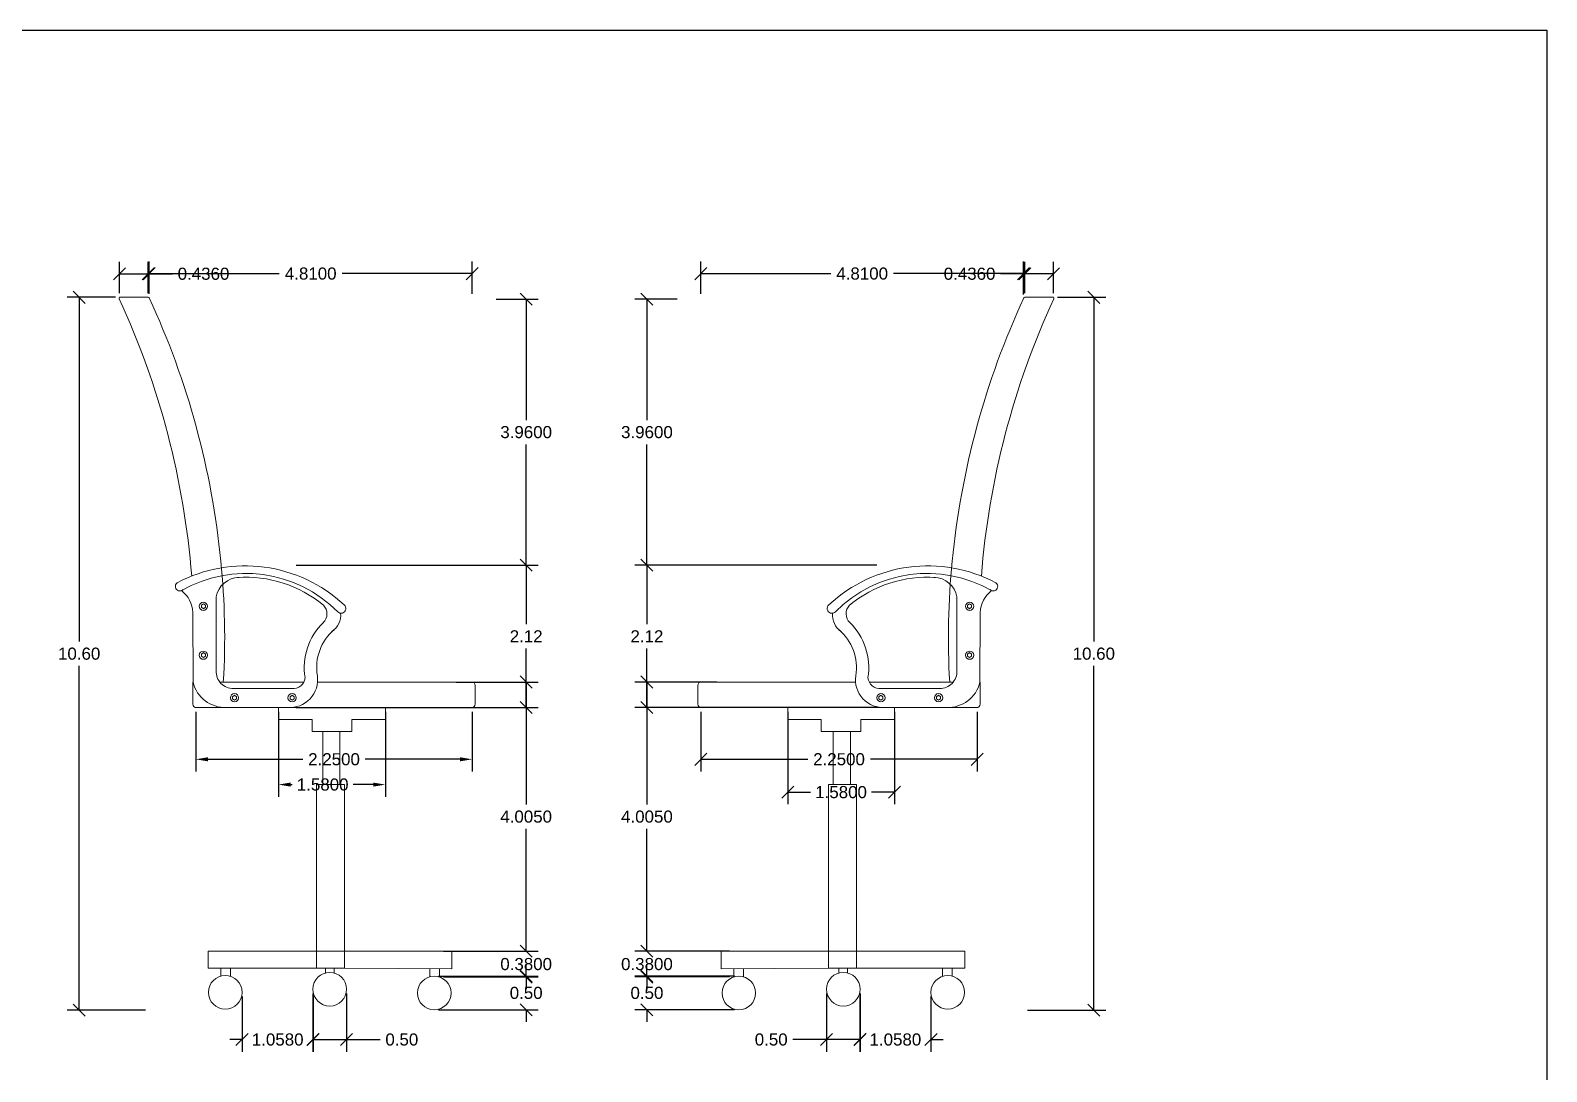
# Model space of a CAD drawing. Header units: centimetres. Extents: x -239 to 1959, y -161 to 626.
# Drawn here: x 189.23 to 211.78, y 610.51 to 625.99 of the extents above; entities that cross this region are included whole.
import ezdxf

# ---------------------------------------------------------------- set-up
doc = ezdxf.new("R2010")
doc.units = ezdxf.units.CM
doc.header["$MEASUREMENT"] = 0
for name, color, linetype, lineweight in [('dettagli', 4, 'Continuous', 13), ('linee prospetti', 1, 'Continuous', 18), ('quote', 7, 'Continuous', 5)]:
    doc.layers.add(name, color=color, linetype=linetype, lineweight=lineweight)
doc.styles.get("Standard").update_dxf_attribs({"font": 'Arial.ttf'})
doc.dimstyles.get("Standard").update_dxf_attribs({"dimtxt": 0.18, "dimasz": 0.18, "dimexe": 0.18, "dimexo": 0.0625, "dimgap": 0.09, "dimtad": 0, "dimtih": 1, "dimtoh": 1, "dimdec": 4, "dimzin": 0, "dimdsep": 46, "dimtxsty": 'Standard', "dimcen": 0.09, "dimadec": 0, "dimazin": 0, "dimtfac": 1, "dimtdec": 4, "dimtofl": 0, "dimtmove": 0, "dimatfit": 3, "dimfxl": 1, "dimtolj": 1, "dimtzin": 0, "dimarcsym": 0})

# ---------------------------------------------------------------- blocks, each defined once
blk = doc.blocks.new('_Oblique')
at = {"color": 0, "linetype": 'ByBlock', "lineweight": -2}
blk.add_line((-0.5, -0.5), (0.5, 0.5), dxfattribs=at)
blk = doc.blocks.new('*D476')
at = {"color": 0, "lineweight": -2, "transparency": 16777216}
for p, q in [((192.377, 611.623), (192.377, 610.803)), ((193.436, 611.623), (193.436, 610.803)), ((192.377, 610.983), (192.197, 610.983)), ((193.436, 610.983), (193.616, 610.983))]:
    blk.add_line(p, q, dxfattribs=at)
at = {"layer": 'Defpoints', "color": 0, "transparency": 16777216}
for p in [(192.377, 611.685), (193.436, 611.685), (193.436, 610.983)]:
    blk.add_point(p, dxfattribs=at)
at = {"color": 0, "lineweight": -2, "transparency": 16777216, "xscale": 0.18, "yscale": 0.18, "zscale": 0.18}
blk.add_blockref('_Oblique', (192.377, 610.983), dxfattribs=at)
at = {"color": 0, "lineweight": -2, "transparency": 16777216, "xscale": 0.18, "yscale": 0.18, "zscale": 0.18, "rotation": 180}
blk.add_blockref('_Oblique', (193.436, 610.983), dxfattribs=at)
at = {"color": 0, "transparency": 16777216, "insert": (192.907, 610.983), "char_height": 0.18, "attachment_point": 5}
blk.add_mtext('\\A1;1.0580', dxfattribs=at)
blk = doc.blocks.new('*D477')
at = {"color": 0, "lineweight": -2, "transparency": 16777216}
for p, q in [((193.431, 611.67), (193.431, 610.803)), ((193.931, 611.67), (193.931, 610.803)), ((193.431, 610.983), (193.931, 610.983)), ((193.931, 610.983), (194.431, 610.983))]:
    blk.add_line(p, q, dxfattribs=at)
at = {"layer": 'Defpoints', "color": 0, "transparency": 16777216}
for p in [(193.431, 611.732), (193.931, 611.732), (193.931, 610.983)]:
    blk.add_point(p, dxfattribs=at)
at = {"color": 0, "lineweight": -2, "transparency": 16777216, "xscale": 0.18, "yscale": 0.18, "zscale": 0.18, "rotation": 180}
blk.add_blockref('_Oblique', (193.431, 610.983), dxfattribs=at)
at = {"color": 0, "lineweight": -2, "transparency": 16777216, "xscale": 0.18, "yscale": 0.18, "zscale": 0.18}
blk.add_blockref('_Oblique', (193.931, 610.983), dxfattribs=at)
at = {"color": 0, "transparency": 16777216, "insert": (194.753, 610.983), "char_height": 0.18, "attachment_point": 5}
blk.add_mtext('\\A1;0.50', dxfattribs=at)
blk = doc.blocks.new('*D481')
at = {"color": 0, "lineweight": -2, "transparency": 16777216}
for p, q in [((190.556, 622.084), (190.556, 622.551)), ((190.556, 622.371), (190.982, 622.371)), ((190.982, 622.084), (190.982, 622.551)), ((190.982, 622.371), (191.342, 622.371))]:
    blk.add_line(p, q, dxfattribs=at)
at = {"layer": 'Defpoints', "color": 0, "transparency": 16777216}
for p in [(190.982, 622.371), (190.556, 622.022), (190.982, 622.022)]:
    blk.add_point(p, dxfattribs=at)
at = {"color": 0, "lineweight": -2, "transparency": 16777216, "xscale": 0.18, "yscale": 0.18, "zscale": 0.18, "rotation": 180}
blk.add_blockref('_Oblique', (190.556, 622.371), dxfattribs=at)
at = {"color": 0, "lineweight": -2, "transparency": 16777216, "xscale": 0.18, "yscale": 0.18, "zscale": 0.18}
blk.add_blockref('_Oblique', (190.982, 622.371), dxfattribs=at)
at = {"color": 0, "transparency": 16777216, "insert": (191.804, 622.371), "char_height": 0.18, "attachment_point": 5}
blk.add_mtext('\\A1;0.4360', dxfattribs=at)
blk = doc.blocks.new('*D482')
at = {"color": 0, "lineweight": -2, "transparency": 16777216}
for p, q in [((190.997, 622.075), (190.997, 622.554)), ((190.997, 622.374), (192.931, 622.374)), ((195.799, 622.374), (193.865, 622.374)), ((195.799, 622.075), (195.799, 622.554))]:
    blk.add_line(p, q, dxfattribs=at)
at = {"layer": 'Defpoints', "color": 0, "transparency": 16777216}
for p in [(195.799, 622.374), (190.997, 622.013), (195.799, 622.013)]:
    blk.add_point(p, dxfattribs=at)
at = {"color": 0, "lineweight": -2, "transparency": 16777216, "xscale": 0.18, "yscale": 0.18, "zscale": 0.18, "rotation": 180}
blk.add_blockref('_Oblique', (190.997, 622.374), dxfattribs=at)
at = {"color": 0, "lineweight": -2, "transparency": 16777216, "xscale": 0.18, "yscale": 0.18, "zscale": 0.18}
blk.add_blockref('_Oblique', (195.799, 622.374), dxfattribs=at)
at = {"color": 0, "transparency": 16777216, "insert": (193.398, 622.374), "char_height": 0.18, "attachment_point": 5}
blk.add_mtext('\\A1;4.8100', dxfattribs=at)
blk = doc.blocks.new('*D483')
at = {"color": 0, "lineweight": -2, "transparency": 16777216}
for p, q in [((191.69, 615.859), (191.69, 614.971)), ((195.8, 615.859), (195.8, 614.971)), ((191.87, 615.151), (193.279, 615.151)), ((195.62, 615.151), (194.21, 615.151))]:
    blk.add_line(p, q, dxfattribs=at)
at = {"color": 0, "transparency": 16777216}
for points in [[(191.87, 615.181), (191.87, 615.121), (191.69, 615.151)], [(195.62, 615.181), (195.62, 615.121), (195.8, 615.151)]]:
    blk.add_solid(points, dxfattribs=at)
at = {"layer": 'Defpoints', "color": 0, "transparency": 16777216}
for p in [(191.69, 615.922), (195.8, 615.922), (195.8, 615.151)]:
    blk.add_point(p, dxfattribs=at)
at = {"color": 0, "transparency": 16777216, "insert": (193.745, 615.151), "char_height": 0.18, "attachment_point": 5}
blk.add_mtext('\\A1;2.2500', dxfattribs=at)
blk = doc.blocks.new('*D484')
at = {"color": 0, "lineweight": -2, "transparency": 16777216}
for p, q in [((192.921, 615.859), (192.921, 614.595)), ((194.508, 615.859), (194.508, 614.595)), ((193.101, 614.775), (193.121, 614.775)), ((194.328, 614.775), (194.031, 614.775))]:
    blk.add_line(p, q, dxfattribs=at)
at = {"color": 0, "transparency": 16777216}
for points in [[(193.101, 614.805), (193.101, 614.745), (192.921, 614.775)], [(194.328, 614.805), (194.328, 614.745), (194.508, 614.775)]]:
    blk.add_solid(points, dxfattribs=at)
at = {"layer": 'Defpoints', "color": 0, "transparency": 16777216}
for p in [(192.921, 615.922), (194.508, 615.922), (194.508, 614.775)]:
    blk.add_point(p, dxfattribs=at)
at = {"color": 0, "transparency": 16777216, "insert": (193.576, 614.775), "char_height": 0.18, "attachment_point": 5}
blk.add_mtext('\\A1;1.5800', dxfattribs=at)
blk = doc.blocks.new('*D478')
at = {"color": 0, "lineweight": -2, "transparency": 16777216}
for p, q in [((190.493, 622.022), (189.775, 622.022)), ((189.955, 622.022), (189.955, 616.902)), ((189.955, 611.42), (189.955, 616.539)), ((190.943, 611.42), (189.775, 611.42))]:
    blk.add_line(p, q, dxfattribs=at)
at = {"layer": 'Defpoints', "color": 0, "transparency": 16777216}
for p in [(190.556, 622.022), (189.955, 611.42), (191.005, 611.42)]:
    blk.add_point(p, dxfattribs=at)
at = {"color": 0, "lineweight": -2, "transparency": 16777216, "xscale": 0.18, "yscale": 0.18, "zscale": 0.18}
for p, rotation in [((189.955, 622.022), 90), ((189.955, 611.42), 270)]:
    blk.add_blockref('_Oblique', p, dxfattribs=dict(at, rotation=rotation))
at = {"color": 0, "transparency": 16777216, "insert": (189.955, 616.721), "char_height": 0.18, "attachment_point": 5}
blk.add_mtext('\\A1;10.60', dxfattribs=at)
blk = doc.blocks.new('*D479')
at = {"color": 0, "lineweight": -2, "transparency": 16777216}
for p, q in [((196.602, 611.926), (196.602, 612.106)), ((195.297, 611.926), (196.782, 611.926)), ((195.297, 611.426), (196.782, 611.426)), ((196.602, 611.426), (196.602, 611.246))]:
    blk.add_line(p, q, dxfattribs=at)
at = {"layer": 'Defpoints', "color": 0, "transparency": 16777216}
for p in [(195.235, 611.926), (196.602, 611.926), (195.235, 611.426)]:
    blk.add_point(p, dxfattribs=at)
at = {"color": 0, "lineweight": -2, "transparency": 16777216, "xscale": 0.18, "yscale": 0.18, "zscale": 0.18}
for p, rotation in [((196.602, 611.926), 270), ((196.602, 611.426), 90)]:
    blk.add_blockref('_Oblique', p, dxfattribs=dict(at, rotation=rotation))
at = {"color": 0, "transparency": 16777216, "insert": (196.602, 611.676), "char_height": 0.18, "attachment_point": 5}
blk.add_mtext('\\A1;0.50', dxfattribs=at)
blk = doc.blocks.new('*D485')
at = {"color": 0, "lineweight": -2, "transparency": 16777216}
for p, q in [((196.602, 612.296), (196.602, 612.476)), ((195.374, 612.296), (196.782, 612.296)), ((195.374, 611.914), (196.782, 611.914)), ((196.602, 611.914), (196.602, 611.734))]:
    blk.add_line(p, q, dxfattribs=at)
at = {"layer": 'Defpoints', "color": 0, "transparency": 16777216}
for p in [(195.311, 612.296), (196.602, 612.296), (195.311, 611.914)]:
    blk.add_point(p, dxfattribs=at)
at = {"color": 0, "lineweight": -2, "transparency": 16777216, "xscale": 0.18, "yscale": 0.18, "zscale": 0.18}
for p, rotation in [((196.602, 612.296), 270), ((196.602, 611.914), 90)]:
    blk.add_blockref('_Oblique', p, dxfattribs=dict(at, rotation=rotation))
at = {"color": 0, "transparency": 16777216, "insert": (196.602, 612.105), "char_height": 0.18, "attachment_point": 5}
blk.add_mtext('\\A1;0.3800', dxfattribs=at)
blk = doc.blocks.new('*D486')
at = {"color": 0, "lineweight": -2, "transparency": 16777216}
for p, q in [((195.562, 616.3), (196.782, 616.3)), ((196.602, 616.3), (196.602, 614.479)), ((196.602, 612.296), (196.602, 614.117)), ((195.562, 612.296), (196.782, 612.296))]:
    blk.add_line(p, q, dxfattribs=at)
at = {"layer": 'Defpoints', "color": 0, "transparency": 16777216}
for p in [(195.499, 616.3), (196.602, 616.3), (195.499, 612.296)]:
    blk.add_point(p, dxfattribs=at)
at = {"color": 0, "lineweight": -2, "transparency": 16777216, "xscale": 0.18, "yscale": 0.18, "zscale": 0.18}
for p, rotation in [((196.602, 616.3), 90), ((196.602, 612.296), 270)]:
    blk.add_blockref('_Oblique', p, dxfattribs=dict(at, rotation=rotation))
at = {"color": 0, "transparency": 16777216, "insert": (196.602, 614.298), "char_height": 0.18, "attachment_point": 5}
blk.add_mtext('\\A1;4.0050', dxfattribs=at)
blk = doc.blocks.new('*D487')
at = {"color": 0, "lineweight": -2, "transparency": 16777216}
for p, q in [((193.181, 618.038), (196.782, 618.038)), ((196.602, 618.038), (196.602, 617.16)), ((196.602, 615.922), (196.602, 616.8)), ((193.181, 615.922), (196.782, 615.922))]:
    blk.add_line(p, q, dxfattribs=at)
at = {"layer": 'Defpoints', "color": 0, "transparency": 16777216}
for p in [(193.118, 618.038), (196.602, 618.038), (193.118, 615.922)]:
    blk.add_point(p, dxfattribs=at)
at = {"color": 0, "lineweight": -2, "transparency": 16777216, "xscale": 0.18, "yscale": 0.18, "zscale": 0.18}
for p, rotation in [((196.602, 618.038), 90), ((196.602, 615.922), 270)]:
    blk.add_blockref('_Oblique', p, dxfattribs=dict(at, rotation=rotation))
at = {"color": 0, "transparency": 16777216, "insert": (196.602, 616.98), "char_height": 0.18, "attachment_point": 5}
blk.add_mtext('\\A1;2.12', dxfattribs=at)
blk = doc.blocks.new('*D480')
at = {"color": 0, "lineweight": -2, "transparency": 16777216}
for p, q in [((196.154, 621.994), (196.782, 621.994)), ((196.602, 621.994), (196.602, 620.197)), ((196.602, 618.038), (196.602, 619.834)), ((196.664, 618.038), (196.782, 618.038))]:
    blk.add_line(p, q, dxfattribs=at)
at = {"layer": 'Defpoints', "color": 0, "transparency": 16777216}
for p in [(196.091, 621.994), (196.602, 621.994), (196.602, 618.038)]:
    blk.add_point(p, dxfattribs=at)
at = {"color": 0, "lineweight": -2, "transparency": 16777216, "xscale": 0.18, "yscale": 0.18, "zscale": 0.18}
for p, rotation in [((196.602, 621.994), 90), ((196.602, 618.038), 270)]:
    blk.add_blockref('_Oblique', p, dxfattribs=dict(at, rotation=rotation))
at = {"color": 0, "transparency": 16777216, "insert": (196.602, 620.016), "char_height": 0.18, "attachment_point": 5}
blk.add_mtext('\\A1;3.9600', dxfattribs=at)
blk = doc.blocks.new('*D488')
at = {"color": 0, "lineweight": -2, "transparency": 16777216}
for p, q in [((201.564, 611.623), (201.564, 610.803)), ((202.622, 611.623), (202.622, 610.803)), ((201.564, 610.983), (201.384, 610.983)), ((202.622, 610.983), (202.802, 610.983))]:
    blk.add_line(p, q, dxfattribs=at)
at = {"layer": 'Defpoints', "color": 0, "transparency": 16777216}
for p in [(201.564, 611.685), (202.622, 611.685), (201.564, 610.983)]:
    blk.add_point(p, dxfattribs=at)
at = {"color": 0, "lineweight": -2, "transparency": 16777216, "xscale": 0.18, "yscale": 0.18, "zscale": 0.18}
blk.add_blockref('_Oblique', (201.564, 610.983), dxfattribs=at)
at = {"color": 0, "lineweight": -2, "transparency": 16777216, "xscale": 0.18, "yscale": 0.18, "zscale": 0.18, "rotation": 180}
blk.add_blockref('_Oblique', (202.622, 610.983), dxfattribs=at)
at = {"color": 0, "transparency": 16777216, "insert": (202.093, 610.983), "char_height": 0.18, "attachment_point": 5}
blk.add_mtext('\\A1;1.0580', dxfattribs=at)
blk = doc.blocks.new('*D489')
at = {"color": 0, "lineweight": -2, "transparency": 16777216}
for p, q in [((201.068, 611.67), (201.068, 610.803)), ((201.568, 611.67), (201.568, 610.803)), ((201.068, 610.983), (200.568, 610.983)), ((201.568, 610.983), (201.068, 610.983))]:
    blk.add_line(p, q, dxfattribs=at)
at = {"layer": 'Defpoints', "color": 0, "transparency": 16777216}
for p in [(201.068, 611.732), (201.568, 611.732), (201.068, 610.983)]:
    blk.add_point(p, dxfattribs=at)
at = {"color": 0, "lineweight": -2, "transparency": 16777216, "xscale": 0.18, "yscale": 0.18, "zscale": 0.18, "rotation": 180}
blk.add_blockref('_Oblique', (201.068, 610.983), dxfattribs=at)
at = {"color": 0, "lineweight": -2, "transparency": 16777216, "xscale": 0.18, "yscale": 0.18, "zscale": 0.18}
blk.add_blockref('_Oblique', (201.568, 610.983), dxfattribs=at)
at = {"color": 0, "transparency": 16777216, "insert": (200.246, 610.983), "char_height": 0.18, "attachment_point": 5}
blk.add_mtext('\\A1;0.50', dxfattribs=at)
blk = doc.blocks.new('*D493')
at = {"color": 0, "lineweight": -2, "transparency": 16777216}
for p, q in [((204.018, 622.371), (203.658, 622.371)), ((204.018, 622.084), (204.018, 622.551)), ((204.444, 622.371), (204.018, 622.371)), ((204.444, 622.084), (204.444, 622.551))]:
    blk.add_line(p, q, dxfattribs=at)
at = {"layer": 'Defpoints', "color": 0, "transparency": 16777216}
for p in [(204.018, 622.371), (204.018, 622.022), (204.444, 622.022)]:
    blk.add_point(p, dxfattribs=at)
at = {"color": 0, "lineweight": -2, "transparency": 16777216, "xscale": 0.18, "yscale": 0.18, "zscale": 0.18, "rotation": 180}
blk.add_blockref('_Oblique', (204.018, 622.371), dxfattribs=at)
at = {"color": 0, "lineweight": -2, "transparency": 16777216, "xscale": 0.18, "yscale": 0.18, "zscale": 0.18}
blk.add_blockref('_Oblique', (204.444, 622.371), dxfattribs=at)
at = {"color": 0, "transparency": 16777216, "insert": (203.196, 622.371), "char_height": 0.18, "attachment_point": 5}
blk.add_mtext('\\A1;0.4360', dxfattribs=at)
blk = doc.blocks.new('*D494')
at = {"color": 0, "lineweight": -2, "transparency": 16777216}
for p, q in [((199.201, 622.075), (199.201, 622.554)), ((199.201, 622.374), (201.132, 622.374)), ((203.997, 622.374), (202.066, 622.374)), ((203.997, 622.061), (203.997, 622.554))]:
    blk.add_line(p, q, dxfattribs=at)
at = {"layer": 'Defpoints', "color": 0, "transparency": 16777216}
for p in [(199.201, 622.374), (199.201, 622.013), (203.997, 621.999)]:
    blk.add_point(p, dxfattribs=at)
at = {"color": 0, "lineweight": -2, "transparency": 16777216, "xscale": 0.18, "yscale": 0.18, "zscale": 0.18, "rotation": 180}
blk.add_blockref('_Oblique', (199.201, 622.374), dxfattribs=at)
at = {"color": 0, "lineweight": -2, "transparency": 16777216, "xscale": 0.18, "yscale": 0.18, "zscale": 0.18}
blk.add_blockref('_Oblique', (203.997, 622.374), dxfattribs=at)
at = {"color": 0, "transparency": 16777216, "insert": (201.599, 622.374), "char_height": 0.18, "attachment_point": 5}
blk.add_mtext('\\A1;4.8100', dxfattribs=at)
blk = doc.blocks.new('*D495')
at = {"color": 0, "lineweight": -2, "transparency": 16777216}
for p, q in [((199.2, 615.859), (199.2, 614.971)), ((203.31, 615.859), (203.31, 614.971)), ((199.2, 615.151), (200.789, 615.151)), ((203.31, 615.151), (201.721, 615.151))]:
    blk.add_line(p, q, dxfattribs=at)
at = {"layer": 'Defpoints', "color": 0, "transparency": 16777216}
for p in [(199.2, 615.922), (203.31, 615.922), (199.2, 615.151)]:
    blk.add_point(p, dxfattribs=at)
at = {"color": 0, "lineweight": -2, "transparency": 16777216, "xscale": 0.18, "yscale": 0.18, "zscale": 0.18, "rotation": 180}
blk.add_blockref('_Oblique', (199.2, 615.151), dxfattribs=at)
at = {"color": 0, "lineweight": -2, "transparency": 16777216, "xscale": 0.18, "yscale": 0.18, "zscale": 0.18}
blk.add_blockref('_Oblique', (203.31, 615.151), dxfattribs=at)
at = {"color": 0, "transparency": 16777216, "insert": (201.255, 615.151), "char_height": 0.18, "attachment_point": 5}
blk.add_mtext('\\A1;2.2500', dxfattribs=at)
blk = doc.blocks.new('*D496')
at = {"color": 0, "lineweight": -2, "transparency": 16777216}
for p, q in [((200.492, 615.859), (200.492, 614.482)), ((202.078, 615.859), (202.078, 614.482)), ((200.492, 614.662), (200.83, 614.662)), ((202.078, 614.662), (201.739, 614.662))]:
    blk.add_line(p, q, dxfattribs=at)
at = {"layer": 'Defpoints', "color": 0, "transparency": 16777216}
for p in [(200.492, 615.922), (202.078, 615.922), (200.492, 614.662)]:
    blk.add_point(p, dxfattribs=at)
at = {"color": 0, "lineweight": -2, "transparency": 16777216, "xscale": 0.18, "yscale": 0.18, "zscale": 0.18, "rotation": 180}
blk.add_blockref('_Oblique', (200.492, 614.662), dxfattribs=at)
at = {"color": 0, "lineweight": -2, "transparency": 16777216, "xscale": 0.18, "yscale": 0.18, "zscale": 0.18}
blk.add_blockref('_Oblique', (202.078, 614.662), dxfattribs=at)
at = {"color": 0, "transparency": 16777216, "insert": (201.285, 614.662), "char_height": 0.18, "attachment_point": 5}
blk.add_mtext('\\A1;1.5800', dxfattribs=at)
blk = doc.blocks.new('*D490')
at = {"layer": 'Defpoints', "color": 0, "transparency": 16777216}
for p in [(204.444, 622.022), (203.995, 611.42), (205.044, 611.42)]:
    blk.add_point(p, dxfattribs=at)
at = {"layer": 'quote', "color": 0, "lineweight": -2, "transparency": 16777216}
for p, q in [((204.506, 622.022), (205.224, 622.022)), ((205.044, 622.022), (205.044, 616.902)), ((205.044, 611.42), (205.044, 616.539)), ((204.057, 611.42), (205.224, 611.42))]:
    blk.add_line(p, q, dxfattribs=at)
at = {"layer": 'quote', "color": 0, "lineweight": -2, "transparency": 16777216, "xscale": 0.18, "yscale": 0.18, "zscale": 0.18}
for p, rotation in [((205.044, 622.022), 90), ((205.044, 611.42), 270)]:
    blk.add_blockref('_Oblique', p, dxfattribs=dict(at, rotation=rotation))
at = {"layer": 'quote', "color": 0, "transparency": 16777216, "insert": (205.044, 616.721), "char_height": 0.18, "attachment_point": 5}
blk.add_mtext('\\A1;10.60', dxfattribs=at)
blk = doc.blocks.new('*D491')
at = {"color": 0, "lineweight": -2, "transparency": 16777216}
for p, q in [((198.398, 611.926), (198.398, 612.106)), ((199.702, 611.926), (198.218, 611.926)), ((199.702, 611.426), (198.218, 611.426)), ((198.398, 611.426), (198.398, 611.246))]:
    blk.add_line(p, q, dxfattribs=at)
at = {"layer": 'Defpoints', "color": 0, "transparency": 16777216}
for p in [(198.398, 611.926), (199.765, 611.926), (199.765, 611.426)]:
    blk.add_point(p, dxfattribs=at)
at = {"color": 0, "lineweight": -2, "transparency": 16777216, "xscale": 0.18, "yscale": 0.18, "zscale": 0.18}
for p, rotation in [((198.398, 611.926), 270), ((198.398, 611.426), 90)]:
    blk.add_blockref('_Oblique', p, dxfattribs=dict(at, rotation=rotation))
at = {"color": 0, "transparency": 16777216, "insert": (198.398, 611.676), "char_height": 0.18, "attachment_point": 5}
blk.add_mtext('\\A1;0.50', dxfattribs=at)
blk = doc.blocks.new('*D497')
at = {"color": 0, "lineweight": -2, "transparency": 16777216}
for p, q in [((198.398, 612.296), (198.398, 612.476)), ((199.626, 612.296), (198.218, 612.296)), ((199.626, 611.914), (198.218, 611.914)), ((198.398, 611.914), (198.398, 611.734))]:
    blk.add_line(p, q, dxfattribs=at)
at = {"layer": 'Defpoints', "color": 0, "transparency": 16777216}
for p in [(198.398, 612.296), (199.688, 612.296), (199.688, 611.914)]:
    blk.add_point(p, dxfattribs=at)
at = {"color": 0, "lineweight": -2, "transparency": 16777216, "xscale": 0.18, "yscale": 0.18, "zscale": 0.18}
for p, rotation in [((198.398, 612.296), 270), ((198.398, 611.914), 90)]:
    blk.add_blockref('_Oblique', p, dxfattribs=dict(at, rotation=rotation))
at = {"color": 0, "transparency": 16777216, "insert": (198.398, 612.105), "char_height": 0.18, "attachment_point": 5}
blk.add_mtext('\\A1;0.3800', dxfattribs=at)
blk = doc.blocks.new('*D498')
at = {"color": 0, "lineweight": -2, "transparency": 16777216}
for p, q in [((199.438, 616.3), (198.218, 616.3)), ((198.398, 616.3), (198.398, 614.479)), ((198.398, 612.296), (198.398, 614.117)), ((199.438, 612.296), (198.218, 612.296))]:
    blk.add_line(p, q, dxfattribs=at)
at = {"layer": 'Defpoints', "color": 0, "transparency": 16777216}
for p in [(198.398, 616.3), (199.5, 616.3), (199.5, 612.296)]:
    blk.add_point(p, dxfattribs=at)
at = {"color": 0, "lineweight": -2, "transparency": 16777216, "xscale": 0.18, "yscale": 0.18, "zscale": 0.18}
for p, rotation in [((198.398, 616.3), 90), ((198.398, 612.296), 270)]:
    blk.add_blockref('_Oblique', p, dxfattribs=dict(at, rotation=rotation))
at = {"color": 0, "transparency": 16777216, "insert": (198.398, 614.298), "char_height": 0.18, "attachment_point": 5}
blk.add_mtext('\\A1;4.0050', dxfattribs=at)
blk = doc.blocks.new('*D499')
at = {"color": 0, "lineweight": -2, "transparency": 16777216}
for p, q in [((201.819, 618.038), (198.218, 618.038)), ((198.398, 618.038), (198.398, 617.16)), ((198.398, 615.922), (198.398, 616.8)), ((201.819, 615.922), (198.218, 615.922))]:
    blk.add_line(p, q, dxfattribs=at)
at = {"layer": 'Defpoints', "color": 0, "transparency": 16777216}
for p in [(198.398, 618.038), (201.881, 618.038), (201.881, 615.922)]:
    blk.add_point(p, dxfattribs=at)
at = {"color": 0, "lineweight": -2, "transparency": 16777216, "xscale": 0.18, "yscale": 0.18, "zscale": 0.18}
for p, rotation in [((198.398, 618.038), 90), ((198.398, 615.922), 270)]:
    blk.add_blockref('_Oblique', p, dxfattribs=dict(at, rotation=rotation))
at = {"color": 0, "transparency": 16777216, "insert": (198.398, 616.98), "char_height": 0.18, "attachment_point": 5}
blk.add_mtext('\\A1;2.12', dxfattribs=at)
blk = doc.blocks.new('*D492')
at = {"color": 0, "lineweight": -2, "transparency": 16777216}
for p, q in [((198.846, 621.994), (198.218, 621.994)), ((198.398, 621.994), (198.398, 620.197)), ((198.398, 618.038), (198.398, 619.834)), ((198.335, 618.038), (198.218, 618.038))]:
    blk.add_line(p, q, dxfattribs=at)
at = {"layer": 'Defpoints', "color": 0, "transparency": 16777216}
for p in [(198.398, 621.994), (198.908, 621.994), (198.398, 618.038)]:
    blk.add_point(p, dxfattribs=at)
at = {"color": 0, "lineweight": -2, "transparency": 16777216, "xscale": 0.18, "yscale": 0.18, "zscale": 0.18}
for p, rotation in [((198.398, 621.994), 90), ((198.398, 618.038), 270)]:
    blk.add_blockref('_Oblique', p, dxfattribs=dict(at, rotation=rotation))
at = {"color": 0, "transparency": 16777216, "insert": (198.398, 620.016), "char_height": 0.18, "attachment_point": 5}
blk.add_mtext('\\A1;3.9600', dxfattribs=at)

msp = doc.modelspace()

# ---------------------------------------------------------------- linework, layer by layer
at = {"color": 3}
msp.add_lwpolyline([(169.77807, 596.2922), (169.77807, 625.9922), (211.77807, 625.9922), (211.77807, 596.2922)], close=True, dxfattribs=at)
at = {"layer": 'dettagli'}
for points in [[(191.77291, 617.44273), (191.80291, 617.46523), (191.83291, 617.44273), (191.83291, 617.41273), (191.80291, 617.39023), (191.77291, 617.41273), (191.77291, 617.44273)], [(203.22665, 617.44273), (203.19665, 617.46523), (203.16665, 617.44273), (203.16665, 617.41273), (203.19665, 617.39023), (203.22665, 617.41273), (203.22665, 617.44273)], [(191.77291, 616.71684), (191.80291, 616.73934), (191.83291, 616.71684), (191.83291, 616.68684), (191.80291, 616.66434), (191.77291, 616.68684), (191.77291, 616.71684)], [(203.22665, 616.71684), (203.19665, 616.73934), (203.16665, 616.71684), (203.16665, 616.68684), (203.19665, 616.66434), (203.22665, 616.68684), (203.22665, 616.71684)], [(192.2343, 616.08175), (192.2643, 616.10425), (192.2943, 616.08175), (192.2943, 616.05175), (192.2643, 616.02925), (192.2343, 616.05175), (192.2343, 616.08175)], [(193.09267, 616.08175), (193.12267, 616.10425), (193.15267, 616.08175), (193.15267, 616.05175), (193.12267, 616.02925), (193.09267, 616.05175), (193.09267, 616.08175)], [(201.90689, 616.08175), (201.87689, 616.10425), (201.84689, 616.08175), (201.84689, 616.05175), (201.87689, 616.02925), (201.90689, 616.05175), (201.90689, 616.08175)], [(202.76526, 616.08175), (202.73526, 616.10425), (202.70526, 616.08175), (202.70526, 616.05175), (202.73526, 616.02925), (202.76526, 616.05175), (202.76526, 616.08175)]]:
    msp.add_lwpolyline(points, dxfattribs=at)
for centre in [(191.80174, 617.42663), (203.19782, 617.42663), (191.80174, 616.699), (203.19782, 616.699), (192.26435, 616.06657), (193.12152, 616.06657), (201.87804, 616.06657), (202.73521, 616.06657)]:
    msp.add_circle(centre, 0.06123, dxfattribs=at)
at = {"layer": 'linee prospetti'}
for p, q in [((190.55584, 622.02169), (190.98197, 622.02169)), ((204.44372, 622.02169), (204.01759, 622.02169)), ((191.99197, 617.56516), (191.99197, 616.44327)), ((203.00759, 617.56516), (203.00759, 616.44327)), ((191.64671, 617.33615), (191.64901, 616.29599)), ((203.35285, 617.33615), (203.35055, 616.29599)), ((192.27482, 616.20538), (193.11822, 616.20538)), ((195.84469, 615.97145), (195.84469, 616.24836)), ((199.15487, 615.97145), (199.15487, 616.24836)), ((202.72474, 616.20538), (201.88134, 616.20538)), ((193.57602, 614.77544), (193.83211, 614.77544)), ((201.42354, 614.77544), (201.16745, 614.77544)), ((193.48614, 612.29565), (191.87317, 612.29565)), ((191.87317, 612.29565), (191.87317, 612.04665)), ((193.48614, 612.04665), (193.48614, 612.29565)), ((193.48614, 612.29565), (193.48614, 612.04431)), ((193.88614, 612.29565), (195.4991, 612.29565)), ((193.90245, 612.04431), (193.90245, 612.29565)), ((195.4991, 612.29565), (195.4991, 612.03625)), ((201.11342, 612.29565), (199.50046, 612.29565)), ((199.50046, 612.29565), (199.50046, 612.03625)), ((201.09711, 612.04431), (201.09711, 612.29565)), ((201.51342, 612.29565), (203.12639, 612.29565)), ((201.51342, 612.04665), (201.51342, 612.29565)), ((201.51342, 612.29565), (201.51342, 612.04431)), ((203.12639, 612.29565), (203.12639, 612.04665)), ((191.87317, 612.04665), (193.48614, 612.04665)), ((192.06028, 612.04665), (192.06028, 611.92609)), ((192.2037, 612.04665), (192.2037, 611.92339)), ((193.48614, 612.04431), (193.90245, 612.04431)), ((193.62033, 612.04431), (193.62033, 611.97459)), ((193.74805, 612.04431), (193.74805, 611.97147)), ((195.4991, 612.03625), (193.90245, 612.04431)), ((195.16774, 612.03792), (195.16774, 611.91652)), ((195.31116, 612.0372), (195.31116, 611.91382)), ((199.50046, 612.03625), (201.09711, 612.04431)), ((199.6884, 612.0372), (199.6884, 611.91382)), ((199.83182, 612.03792), (199.83182, 611.91652)), ((201.51342, 612.04431), (201.09711, 612.04431)), ((201.25151, 612.04431), (201.25151, 611.97147)), ((201.37923, 612.04431), (201.37923, 611.97459)), ((203.12639, 612.04665), (201.51342, 612.04665)), ((202.79586, 612.04665), (202.79586, 611.92339)), ((202.93928, 612.04665), (202.93928, 611.92609))]:
    msp.add_line(p, q, dxfattribs=at)
for points in [[(191.649, 616.29997), (191.64469, 616.29997), (191.64469, 615.97145)], [(193.2952, 616.29997), (192.0459, 616.29997)], [(195.79892, 616.29997), (193.49954, 616.29997)], [(199.20064, 616.29997), (201.50002, 616.29997)], [(201.70436, 616.29997), (202.95366, 616.29997)], [(203.35056, 616.29997), (203.35487, 616.29997), (203.35487, 615.97145)], [(191.68958, 615.92169), (195.79979, 615.92169)], [(192.92143, 615.92169), (192.92143, 615.74278), (193.42143, 615.74278), (193.42143, 615.56343), (194.00803, 615.56343), (194.00803, 615.74278), (194.50803, 615.74278), (194.50803, 615.92169)], [(203.30998, 615.92169), (199.19977, 615.92169)], [(202.07813, 615.92169), (202.07813, 615.74278), (201.57813, 615.74278), (201.57813, 615.56343), (200.99153, 615.56343), (200.99153, 615.74278), (200.49153, 615.74278), (200.49153, 615.92169)], [(193.57602, 615.56343), (193.57602, 614.77544)], [(193.83211, 614.77544), (193.83211, 615.56343)], [(201.16745, 614.77544), (201.16745, 615.56343)], [(201.42354, 615.56343), (201.42354, 614.77544)], [(193.48614, 612.29565), (193.48614, 614.77544), (193.57602, 614.77544)], [(193.48614, 612.29565), (193.90245, 612.29565), (193.90245, 614.77544), (193.83211, 614.77544)], [(201.51342, 612.29565), (201.09711, 612.29565), (201.09711, 614.77544), (201.16745, 614.77544)], [(201.51342, 612.29565), (201.51342, 614.77544), (201.42354, 614.77544)]]:
    msp.add_lwpolyline(points, dxfattribs=at)
for centre in [(192.12748, 611.68529), (193.68121, 611.73211), (195.23494, 611.67572), (199.76462, 611.67572), (201.31835, 611.73211), (202.87208, 611.68529)]:
    msp.add_circle(centre, 0.25, dxfattribs=at)
for centre, radius, start, end in [((190.57658, 622.00475), 0.02679, 140.744434, 190.27355), ((179.57061, 616.92753), 12.0947, 4.496098, 24.79631), ((190.97515, 621.99435), 0.02818, 40.428995, 76.008997), ((180.02284, 616.92753), 12.0947, 5.550114, 24.862374), ((214.97672, 616.92753), 12.0947, 155.137626, 174.449886), ((215.42895, 616.92753), 12.0947, 155.20369, 175.503902), ((204.02441, 621.99435), 0.02818, 103.991003, 139.571005), ((204.42298, 622.00475), 0.02679, 349.72645, 39.255566), ((181.00636, 616.96612), 11.1122, 356.563182, 5.84253), ((213.9932, 616.96612), 11.1122, 174.15747, 183.436818), ((192.42403, 615.87265), 2.15535, 46.902537, 118.014514), ((192.43476, 615.99954), 1.91646, 44.589045, 119.993808), ((192.43393, 616.06269), 1.7973, 50.102368, 94.01569), ((202.57553, 615.87265), 2.15535, 61.985486, 133.097463), ((202.5648, 615.99954), 1.91646, 60.006192, 135.410955), ((202.56563, 616.06269), 1.7973, 85.98431, 129.897632), ((191.45229, 617.72194), 0.06719, 127.19944, 314.633799), ((191.21558, 617.31568), 0.43162, 2.718019, 52.770946), ((192.34291, 617.50041), 0.35686, 91.641712, 169.547558), ((202.65665, 617.50041), 0.35686, 10.452442, 88.358288), ((203.78398, 617.31568), 0.43162, 127.229054, 177.281981), ((203.54727, 617.72194), 0.06719, 225.366201, 52.80056), ((193.46257, 617.31451), 0.17766, 312.764273, 45.65211), ((193.85079, 617.39315), 0.07033, 223.279365, 49.301804), ((201.14877, 617.39315), 0.07033, 130.698196, 316.720635), ((201.53699, 617.31451), 0.17766, 134.34789, 227.235727), ((194.24243, 616.51357), 0.94024, 134.250128, 189.120142), ((193.54032, 617.30052), 0.30386, 304.342783, 4.281206), ((201.45924, 617.30052), 0.30386, 175.718794, 235.657217), ((200.75713, 616.51357), 0.94024, 350.879858, 45.749872), ((194.22255, 616.51636), 0.73583, 130.132445, 189.51116), ((200.77701, 616.51636), 0.73583, 350.48884, 49.867555), ((192.1261, 616.41237), 0.49108, 193.46189, 272.31958), ((192.2446, 616.45655), 0.25298, 183.009168, 276.859135), ((193.08595, 616.33557), 0.41513, 265.541577, 8.19974), ((193.13817, 616.38092), 0.17667, 263.516262, 354.677585), ((195.7942, 616.24968), 0.05051, 358.495124, 95.372992), ((199.20536, 616.24968), 0.05051, 84.627008, 181.504876), ((201.91361, 616.33557), 0.41513, 171.80026, 274.458423), ((201.86139, 616.38092), 0.17667, 185.322415, 276.483738), ((202.75496, 616.45655), 0.25298, 263.140865, 356.990832), ((202.87346, 616.41237), 0.49108, 267.68042, 346.53811), ((191.69519, 615.97189), 0.05051, 179.498375, 276.376243), ((195.79419, 615.97189), 0.05051, 263.623757, 0.501625), ((199.20537, 615.97189), 0.05051, 179.498375, 276.376243), ((203.30437, 615.97189), 0.05051, 263.623757, 0.501625)]:
    msp.add_arc(centre, radius, start, end, dxfattribs=at)

# ---------------------------------------------------------------- dimensions: what is measured, and where the dimension line sits
dim = msp.add_linear_dim(base=(190.98197, 622.37117), p1=(190.55584, 622.02169), p2=(190.98197, 622.02169), text='0.4360', dimstyle='Standard', override={"dimdec": 2, "dimblk1": 'Oblique', "dimblk2": 'Oblique', "dimsah": 1})
dim.commit()
dim.dimension.update_dxf_attribs({"geometry": '*D481', "text_midpoint": (191.804, 622.37117), "dimtype": 160})
for base, p1, p2, text, picture, middle in [((195.79892, 622.37361), (190.99661, 622.01262), (195.79892, 622.01262), '4.8100', '*D482', (193.39776, 622.37361)), ((193.43563, 610.98254), (192.37748, 611.68529), (193.43563, 611.68529), '1.0580', '*D476', (192.90656, 610.98254))]:
    dim = msp.add_linear_dim(base=base, p1=p1, p2=p2, text=text, dimstyle='Standard', override={"dimdec": 2, "dimblk1": 'Oblique', "dimblk2": 'Oblique', "dimsah": 1})
    dim.commit()
    dim.dimension.update_dxf_attribs({"geometry": picture, "text_midpoint": middle})
for base, p1, p2, angle, text, picture, middle in [((199.20064, 622.37361), (203.99659, 621.99887), (199.20064, 622.01262), 180, '4.8100', '*D494', (201.59862, 622.37361)), ((196.60184, 616.29997), (195.4991, 612.29565), (195.4991, 616.29997), 90, '4.0050', '*D486', (196.60184, 614.29781)), ((198.39772, 616.29997), (199.50046, 612.29565), (199.50046, 616.29997), 90, '4.0050', '*D498', (198.39772, 614.29781)), ((199.19977, 615.15085), (203.30998, 615.92169), (199.19977, 615.92169), 180, '2.2500', '*D495', (201.25487, 615.15085)), ((196.60184, 612.29565), (195.31116, 611.91382), (195.31116, 612.29565), 90, '0.3800', '*D485', (196.60184, 612.10473)), ((198.39772, 612.29565), (199.6884, 611.91382), (199.6884, 612.29565), 90, '0.3800', '*D497', (198.39772, 612.10473)), ((201.56392, 610.98254), (202.62208, 611.68529), (201.56392, 611.68529), 180, '1.0580', '*D488', (202.093, 610.98254))]:
    dim = msp.add_linear_dim(base=base, p1=p1, p2=p2, angle=angle, text=text, dimstyle='Standard', override={"dimdec": 2, "dimblk1": 'Oblique', "dimblk2": 'Oblique', "dimsah": 1})
    dim.commit()
    dim.dimension.update_dxf_attribs({"geometry": picture, "text_midpoint": middle})
for base, p1, p2, angle, text, picture, middle in [((204.01759, 622.37117), (204.44372, 622.02169), (204.01759, 622.02169), 180, '0.4360', '*D493', (203.19556, 622.37117)), ((196.60184, 621.99361), (196.60184, 618.03767), (196.09139, 621.99361), 90, '3.9600', '*D480', (196.60184, 620.01564)), ((198.39772, 621.99361), (198.39772, 618.03767), (198.90817, 621.99361), 90, '3.9600', '*D492', (198.39772, 620.01564)), ((200.49153, 614.66167), (202.07813, 615.92169), (200.49153, 615.92169), 180, '1.5800', '*D496', (201.28483, 614.66167))]:
    dim = msp.add_linear_dim(base=base, p1=p1, p2=p2, angle=angle, text=text, dimstyle='Standard', override={"dimdec": 2, "dimblk1": 'Oblique', "dimblk2": 'Oblique', "dimsah": 1})
    dim.commit()
    dim.dimension.update_dxf_attribs({"geometry": picture, "text_midpoint": middle, "dimtype": 160})
for base, p1, p2, picture, middle in [((189.95523, 611.41967), (190.55584, 622.02169), (191.00506, 611.41967), '*D478', (189.95523, 616.72068)), ((196.60184, 618.03767), (193.11822, 615.92169), (193.11822, 618.03767), '*D487', (196.60184, 616.97968)), ((198.39772, 618.03767), (201.88134, 615.92169), (201.88134, 618.03767), '*D499', (198.39772, 616.97968)), ((196.60184, 611.92572), (195.23494, 611.42572), (195.23494, 611.92572), '*D479', (196.60184, 611.67572)), ((198.39772, 611.92572), (199.76462, 611.42572), (199.76462, 611.92572), '*D491', (198.39772, 611.67572))]:
    dim = msp.add_linear_dim(base=base, p1=p1, p2=p2, angle=90, dimstyle='Standard', override={"dimdec": 2, "dimblk1": 'Oblique', "dimblk2": 'Oblique', "dimsah": 1})
    dim.commit()
    dim.dimension.update_dxf_attribs({"geometry": picture, "text_midpoint": middle})
dim = msp.add_linear_dim(base=(195.79979, 615.15085), p1=(191.68958, 615.92169), p2=(195.79979, 615.92169), text='2.2500', dimstyle='Standard')
dim.commit()
dim.dimension.update_dxf_attribs({"geometry": '*D483', "text_midpoint": (193.74469, 615.15085)})
dim = msp.add_linear_dim(base=(194.50803, 614.77544), p1=(192.92143, 615.92169), p2=(194.50803, 615.92169), text='1.5800', dimstyle='Standard')
dim.commit()
dim.dimension.update_dxf_attribs({"geometry": '*D484', "text_midpoint": (193.57602, 614.77544), "dimtype": 160})
dim = msp.add_linear_dim(base=(193.93121, 610.98254), p1=(193.43121, 611.73211), p2=(193.93121, 611.73211), dimstyle='Standard', override={"dimdec": 2, "dimblk1": 'Oblique', "dimblk2": 'Oblique', "dimsah": 1})
dim.commit()
dim.dimension.update_dxf_attribs({"geometry": '*D477', "text_midpoint": (194.75324, 610.98254), "dimtype": 160})
dim = msp.add_linear_dim(base=(201.06835, 610.98254), p1=(201.56835, 611.73211), p2=(201.06835, 611.73211), angle=180, dimstyle='Standard', override={"dimdec": 2, "dimblk1": 'Oblique', "dimblk2": 'Oblique', "dimsah": 1})
dim.commit()
dim.dimension.update_dxf_attribs({"geometry": '*D489', "text_midpoint": (200.24632, 610.98254), "dimtype": 160})
at = {"layer": 'quote'}
dim = msp.add_linear_dim(base=(205.04433, 611.41967), p1=(204.44372, 622.02169), p2=(203.9945, 611.41967), angle=90, dimstyle='Standard', override={"dimdec": 2, "dimblk1": 'Oblique', "dimblk2": 'Oblique', "dimsah": 1}, dxfattribs=at)
dim.commit()
dim.dimension.update_dxf_attribs({"geometry": '*D490', "text_midpoint": (205.04433, 616.72068)})

doc.saveas('drawing.dxf')
